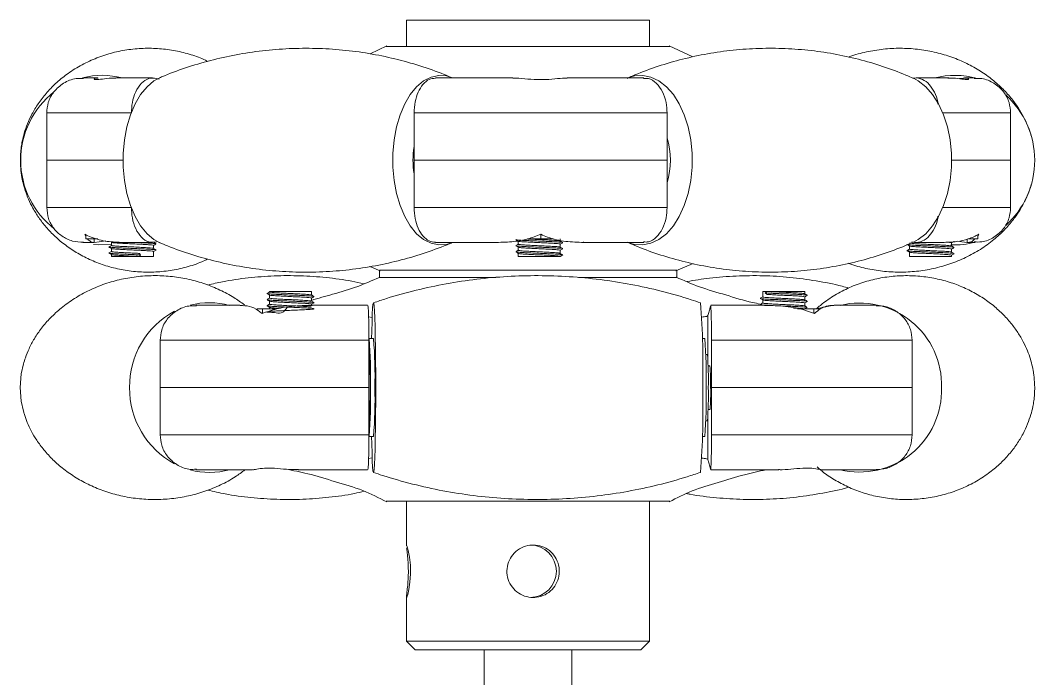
# Model space of a CAD drawing. Header units: millimetres. Extents: x 0 to 1189, y 0 to 841.
# Drawn here: x 484 to 600, y 486.8 to 562.2 of the extents above; entities that cross this region are included whole.
import ezdxf

# ---------------------------------------------------------------- set-up
doc = ezdxf.new("R2010")
doc.units = ezdxf.units.MM

msp = doc.modelspace()

# ---------------------------------------------------------------- linework, layer by layer
at = {"color": 7, "linetype": 'Continuous', "lineweight": 15}
for p, q in [((528.14, 562.23), (528.14, 559.23)), ((555.94, 562.23), (528.14, 562.23)), ((555.94, 559.23), (555.94, 562.23)), ((525.9, 559.31), (523.99, 558.4)), ((542.48, 559.23), (525.82, 559.23)), ((558.26, 559.23), (542.48, 559.23)), ((560.88, 558.04), (558.18, 559.31)), ((492.85, 555.64), (491.13, 555.64)), ((499.1, 555.64), (494.9, 555.64)), ((499.87, 555.5), (499.54, 555.58)), ((540.29, 555.64), (531.45, 555.64)), ((555.28, 555.64), (546.53, 555.64)), ((590.16, 555.64), (586.42, 555.64)), ((593.17, 555.64), (591.94, 555.64)), ((496.68, 551.64), (487, 551.64)), ((487, 551.64), (487, 546.23)), ((557.95, 551.64), (529.01, 551.64)), ((529.01, 551.64), (529.01, 546.23)), ((557.95, 546.23), (557.95, 551.64)), ((597.23, 546.23), (597.23, 551.64)), ((487, 546.23), (487, 540.83)), ((495.72, 546.23), (487, 546.23)), ((529.01, 546.23), (529.01, 540.83)), ((557.95, 546.23), (529.01, 546.23)), ((557.95, 546.23), (557.95, 540.83)), ((597.23, 546.23), (590.48, 546.23)), ((597.23, 546.23), (597.23, 540.83)), ((599.53, 543.3), (599.6, 543.53)), ((496.68, 540.83), (487, 540.83)), ((557.95, 540.83), (529.01, 540.83)), ((491.36, 537.77), (491.47, 537.58)), ((491.47, 537.23), (491.47, 537.68)), ((491.47, 537.23), (492.85, 537.23)), ((492.41, 537.23), (492.41, 536.83)), ((542.21, 537.23), (543.49, 537.23)), ((543.49, 537.23), (543.49, 537.71)), ((543.49, 537.23), (544.72, 537.23)), ((545.73, 536.99), (545.73, 537.23)), ((592.26, 536.83), (592.26, 537.21)), ((592.45, 537.23), (593.5, 537.23)), ((593.5, 537.6), (593.61, 537.77)), ((593.5, 537.23), (593.5, 537.68)), ((491.13, 536.83), (492.39, 536.83)), ((492.41, 536.83), (493, 536.89)), ((493, 536.89), (493.75, 537)), ((494.41, 536.84), (494.41, 536.49)), ((494.41, 536.14), (494.41, 535.79)), ((495.7, 536.83), (499.1, 536.83)), ((499.21, 536.15), (499.21, 536.5)), ((531.45, 536.83), (538.55, 536.83)), ((540.93, 536.98), (540.93, 536.63)), ((540.93, 536.28), (540.93, 535.93)), ((545.73, 536.28), (545.73, 536.64)), ((548.39, 536.89), (548.41, 536.83)), ((548.42, 536.83), (555.28, 536.83)), ((585.67, 536.42), (585.67, 536.07)), ((586.42, 536.83), (589.49, 536.83)), ((590.47, 536.43), (590.47, 536.78)), ((590.47, 535.73), (590.47, 536.08)), ((590.77, 536.95), (590.74, 536.94)), ((591.17, 536.96), (591.66, 536.89)), ((591.66, 536.89), (592.26, 536.83)), ((592.33, 536.83), (593.17, 536.83)), ((494.41, 535.44), (494.41, 535.23)), ((494.41, 535.23), (497.61, 535.23)), ((497.71, 535.41), (497.61, 535.58)), ((497.71, 535.41), (497.61, 535.23)), ((497.61, 535.23), (499.21, 535.23)), ((499.21, 535.23), (499.21, 535.8)), ((540.93, 535.58), (540.93, 535.23)), ((540.93, 535.23), (545.73, 535.23)), ((545.73, 535.58), (545.73, 535.94)), ((546.03, 535.41), (545.73, 535.58)), ((546.03, 535.41), (545.73, 535.23)), ((585.41, 535.91), (585.37, 535.9)), ((585.67, 535.72), (585.67, 535.23)), ((585.67, 535.23), (590.47, 535.23)), ((590.47, 535.23), (590.47, 535.38)), ((523.96, 534.07), (525.12, 533.59)), ((558.95, 533.59), (560.93, 534.42)), ((525.04, 533.65), (525.04, 532.82)), ((559.04, 533.65), (525.04, 533.65)), ((525.04, 532.82), (538.35, 532.82)), ((547.83, 532.82), (559.04, 532.82)), ((559.04, 532.82), (559.04, 533.65)), ((512.48, 531.23), (512.48, 531.17)), ((517.28, 531.23), (512.48, 531.23)), ((512.48, 530.82), (512.48, 530.47)), ((517.28, 530.82), (517.28, 531.23)), ((517.28, 530.12), (517.28, 530.47)), ((517.55, 530.64), (517.58, 530.64)), ((568.89, 531.23), (568.89, 530.61)), ((569.39, 531.23), (568.89, 531.23)), ((568.89, 530.26), (568.89, 529.91)), ((569.15, 531.06), (569.39, 531.23)), ((569.15, 531.06), (569.39, 530.89)), ((573.69, 531.23), (569.39, 531.23)), ((573.69, 530.96), (573.69, 531.23)), ((573.69, 530.26), (573.69, 530.61)), ((509.08, 529.64), (504.05, 529.64)), ((509.48, 529.58), (509.13, 529.63)), ((511.68, 529.23), (511.06, 529.23)), ((511.68, 529.23), (511.68, 528.76)), ((513.13, 529.23), (511.68, 529.23)), ((512.48, 530.12), (512.48, 529.77)), ((512.48, 529.42), (512.48, 529.23)), ((523.69, 529.64), (517.23, 529.64)), ((517.28, 529.64), (517.28, 529.77)), ((569.12, 529.64), (562.95, 529.64)), ((574.74, 529.23), (572.87, 529.23)), ((573.69, 529.56), (573.69, 529.91)), ((574.74, 529.23), (574.74, 528.76)), ((575.29, 529.23), (574.74, 529.23)), ((576.63, 529.58), (574.99, 529.22)), ((577.01, 529.63), (576.63, 529.58)), ((581.85, 529.64), (577.06, 529.64)), ((523.81, 528.33), (524.22, 528.26)), ((499.97, 525.64), (523.84, 525.64)), ((499.97, 520.23), (499.97, 525.64)), ((523.84, 520.23), (523.84, 525.64)), ((524.36, 525.83), (523.87, 525.83)), ((562.25, 525.83), (561.96, 525.83)), ((563.02, 520.23), (563.02, 525.64)), ((563.02, 525.64), (585.98, 525.64)), ((585.98, 520.23), (585.98, 525.64)), ((523.89, 524.03), (523.84, 524.03)), ((562.55, 524.03), (562.36, 524.03)), ((562.85, 522.73), (562.63, 522.73)), ((499.97, 520.23), (523.84, 520.23)), ((499.97, 520.23), (499.97, 514.83)), ((523.84, 514.83), (523.84, 520.23)), ((562.92, 520.23), (563.02, 520.23)), ((563.02, 520.23), (585.98, 520.23)), ((563.02, 520.23), (563.02, 514.83)), ((585.98, 514.83), (585.98, 520.23)), ((562.63, 517.73), (562.85, 517.73)), ((523.84, 516.43), (523.89, 516.43)), ((562.36, 516.43), (562.55, 516.43)), ((499.97, 514.83), (523.84, 514.83)), ((523.87, 514.63), (524.36, 514.63)), ((561.96, 514.63), (562.25, 514.63)), ((563.02, 514.83), (585.98, 514.83)), ((523.81, 512.14), (524.22, 512.2)), ((504.05, 510.83), (510.52, 510.83)), ((515.73, 510.83), (523.69, 510.83)), ((562.95, 510.83), (570.71, 510.83)), ((575.66, 510.83), (581.85, 510.83)), ((525.82, 507.23), (558.26, 507.23)), ((528.14, 507.23), (528.14, 502.14)), ((555.94, 491.23), (555.94, 507.23)), ((528.14, 496.33), (528.14, 491.23)), ((528.15, 496.23), (528.15, 496.33)), ((528.14, 491.23), (529.14, 490.23)), ((542.63, 491.23), (528.14, 491.23)), ((555.94, 491.23), (542.63, 491.23)), ((554.94, 490.23), (555.94, 491.23)), ((529.14, 490.23), (554.94, 490.23)), ((537.04, 490.23), (537.04, 486.23)), ((547.04, 486.23), (547.04, 490.23))]:
    msp.add_line(p, q, dxfattribs=at)
at = {"color": 8, "linetype": 'Continuous', "lineweight": 15}
for p, q in [((597.23, 551.64), (589.48, 551.64)), ((597.23, 540.83), (589.48, 540.83)), ((562.62, 523.16), (562.62, 528.48)), ((562.62, 511.99), (562.62, 517.31))]:
    msp.add_line(p, q, dxfattribs=at)
at = {"color": 7, "linetype": 'Continuous', "lineweight": 15, "flags": 128}
for points in [[(533.41, 536.83), (532.71, 536.6), (531.83, 536.54), (530.95, 536.73), (530.1, 537.16), (529.3, 537.83), (528.58, 538.72), (527.94, 539.8), (527.41, 541.05), (527, 542.43), (526.72, 543.91), (526.58, 545.45), (526.58, 547.01), (526.72, 548.56), (527, 550.04), (527.41, 551.42), (527.94, 552.67), (528.58, 553.75), (529.3, 554.64), (530.1, 555.31), (530.95, 555.74), (531.83, 555.93), (532.71, 555.87), (533.41, 555.64)], [(553.45, 555.64), (554.2, 555.87), (555.16, 555.93), (556.1, 555.74), (557.01, 555.31), (557.87, 554.64), (558.66, 553.75), (559.34, 552.67), (559.91, 551.42), (560.36, 550.04), (560.66, 548.56), (560.81, 547.01), (560.81, 545.45), (560.66, 543.91), (560.36, 542.43), (559.91, 541.05), (559.34, 539.8), (558.66, 538.72), (557.87, 537.83), (557.01, 537.16), (556.1, 536.73), (555.16, 536.54), (554.2, 536.6), (553.45, 536.83)], [(499.93, 555.67), (499.26, 555.31), (498.47, 554.64), (497.74, 553.75), (497.1, 552.67), (496.57, 551.42), (496.16, 550.04), (495.88, 548.56), (495.74, 547.01), (495.74, 545.45), (495.88, 543.91), (496.16, 542.43), (496.57, 541.05), (497.1, 539.8), (497.74, 538.72), (498.47, 537.83), (499.26, 537.16), (499.93, 536.8)], [(586.12, 536.87), (586.67, 537.16), (587.53, 537.83), (588.31, 538.72), (589, 539.8), (589.57, 541.05), (590.01, 542.43), (590.31, 543.91), (590.46, 545.45), (590.46, 547.01), (590.31, 548.56), (590.01, 550.04), (589.57, 551.42), (589, 552.67), (588.31, 553.75), (587.53, 554.64), (586.67, 555.31), (586.12, 555.6)], [(494.41, 536.6), (492.96, 536.54), (492.35, 536.59)], [(524.15, 525.83), (524.17, 526.67), (524.2, 527.75), (524.23, 528.64), (524.27, 529.31), (524.31, 529.74), (524.35, 529.93), (524.4, 529.87), (524.44, 529.55), (524.48, 529), (524.51, 528.22), (524.55, 527.23), (524.57, 526.06), (524.6, 524.74), (524.61, 523.31), (524.62, 521.79), (524.63, 520.23)], [(523.84, 524.03), (523.85, 524.06), (523.87, 524.13), (523.9, 523.94), (523.92, 523.53), (523.94, 522.9), (523.96, 522.11), (523.97, 521.2), (523.97, 520.23)], [(484.34, 522.95), (484.09, 521.79), (483.97, 520.23)], [(483.97, 520.23), (484.09, 518.68), (484.34, 517.53)], [(523.97, 520.23), (523.97, 519.26), (523.96, 518.35), (523.94, 517.56), (523.92, 516.94), (523.9, 516.52), (523.87, 516.34), (523.85, 516.4), (523.84, 516.43)], [(524.63, 520.23), (524.62, 518.68), (524.61, 517.16), (524.6, 515.72), (524.57, 514.4), (524.55, 513.24), (524.51, 512.25), (524.48, 511.47), (524.44, 510.91), (524.4, 510.6), (524.35, 510.54), (524.31, 510.73), (524.27, 511.16), (524.23, 511.83), (524.2, 512.72), (524.17, 513.8), (524.15, 514.63)], [(528.15, 502.14), (528.14, 502.21), (528.15, 502.23), (528.23, 502.07), (528.35, 501.6), (528.49, 500.85), (528.59, 499.92), (528.6, 498.92), (528.54, 497.97), (528.41, 497.16), (528.28, 496.56), (528.17, 496.26), (528.15, 496.23), (528.15, 496.23)]]:
    msp.add_lwpolyline(points, dxfattribs=at)
at = {"color": 7, "linetype": 'Continuous', "lineweight": 15}
for centre, radius, start, end in [((493.33, 547), 8.94, 75.0828, 104.4996), ((590.83, 547.3), 8.64, 72.941, 105.1716), ((493.94, 546.23), 9.92, 128.0294, 232.4655), ((589.93, 546.23), 10.06, 312.1057, 47.8993), ((549.63, 546.23), 8.7, 342.7396, 17.2604), ((538.6, 546.23), 9.72, 170.792, 189.208), ((590.83, 545.18), 8.64, 267.1709, 285.8611), ((505.63, 521.3), 8.64, 74.8234, 104.9377), ((472.85, 522.71), 89.2, 358.4116, 4.6488), ((579.95, 520.51), 9.39, 358.3272, 103.658), ((506.21, 520.38), 9.73, 118.187, 180.8479), ((475.6, 521.73), 48.44, 358.2297, 4.8591), ((476.09, 521.73), 48.45, 358.2298, 4.8589), ((513.98, 521.73), 48.45, 358.2298, 4.8589), ((527.34, 521.18), 35.33, 358.4602, 4.6285), ((541.39, 520.9), 21.53, 358.2155, 4.8732), ((506.28, 520.13), 9.8, 179.3931, 241.5729), ((475.6, 518.74), 48.44, 355.1408, 1.7703), ((476.09, 518.74), 48.45, 355.1411, 1.7702), ((472.84, 517.76), 89.21, 355.3515, 1.5883), ((513.98, 518.74), 48.45, 355.141, 1.7702), ((527.34, 519.28), 35.33, 355.3715, 1.5398), ((537.98, 519.66), 24.95, 355.5825, 1.3288), ((579.95, 519.96), 9.39, 256.3423, 1.6727), ((505.63, 519.17), 8.64, 255.0745, 285.1745), ((542.28, 499.23), 3, 270.3774, 89.6226)]:
    msp.add_arc(centre, radius, start, end, dxfattribs=at)
for points, knots in [([(505.4, 557.54), (505.32, 557.59), (504.71, 557.9), (503.49, 558.32), (501.73, 558.78), (499.9, 559.02), (498.03, 559.06), (496.15, 558.88), (494.3, 558.49), (492.52, 557.88), (490.82, 557.07), (489.31, 556.11), (488.01, 555.04), (486.93, 553.92), (486.03, 552.75), (485.32, 551.58), (484.79, 550.45), (484.43, 549.4), (484.21, 548.51), (484.07, 547.72), (484, 546.99), (483.97, 546.06), (484.01, 545.22), (484.13, 544.36), (484.29, 543.61), (484.55, 542.7), (484.92, 541.73), (485.43, 540.7), (486.1, 539.63), (486.94, 538.54), (487.97, 537.47), (489.18, 536.46), (490.57, 535.55), (492.11, 534.76), (493.77, 534.14), (495.53, 533.69), (497.37, 533.45), (499.24, 533.41), (501.11, 533.58), (502.96, 533.99), (504.4, 534.44), (505.18, 534.83), (505.4, 534.94)], [0, 0, 0, 0, 0.004897, 0.037351, 0.070615, 0.104472, 0.138732, 0.173227, 0.207756, 0.242158, 0.27628, 0.309966, 0.339049, 0.366583, 0.392113, 0.415207, 0.435582, 0.453027, 0.467407, 0.47769, 0.489039, 0.499962, 0.518358, 0.525908, 0.538917, 0.553174, 0.569661, 0.58844, 0.609707, 0.633501, 0.659682, 0.687956, 0.717961, 0.749345, 0.781799, 0.815064, 0.84892, 0.88318, 0.917676, 0.952205, 0.986607, 1, 1, 1, 1]), ([(533.35, 555.65), (533.05, 555.78), (531.85, 556.29), (529.68, 557.05), (526.81, 557.86), (523.85, 558.47), (520.83, 558.87), (517.77, 559.05), (514.71, 559.03), (511.66, 558.78), (508.65, 558.33), (505.71, 557.67), (502.86, 556.82), (500.94, 556.11), (499.98, 555.69), (499.9, 555.66)], [0, 0, 0, 0, 0.029652, 0.115935, 0.203021, 0.290735, 0.378838, 0.467139, 0.555484, 0.64373, 0.731711, 0.81929, 0.906308, 0.992574, 1, 1, 1, 1]), ([(586.13, 555.58), (585.84, 555.72), (584.69, 556.23), (582.6, 556.99), (579.84, 557.81), (576.98, 558.43), (574.05, 558.84), (571.08, 559.05), (568.1, 559.04), (565.13, 558.81), (562.21, 558.37), (559.35, 557.73), (556.59, 556.89), (554.6, 556.15), (553.55, 555.68), (553.36, 555.59)], [0, 0, 0, 0, 0.029432, 0.114268, 0.20002, 0.286528, 0.37352, 0.460779, 0.548127, 0.635404, 0.722416, 0.809007, 0.895, 0.98018, 1, 1, 1, 1]), ([(599.6, 548.94), (599.57, 549.06), (599.45, 549.51), (599.16, 550.27), (598.7, 551.26), (598.07, 552.32), (597.25, 553.43), (596.22, 554.54), (595, 555.6), (593.58, 556.58), (592.01, 557.43), (590.29, 558.12), (588.47, 558.64), (586.57, 558.96), (584.62, 559.07), (582.66, 558.97), (580.73, 558.64), (579.4, 558.31), (578.75, 558.04), (578.69, 558.02)], [0, 0, 0, 0, 0.013201, 0.046762, 0.086405, 0.132895, 0.186348, 0.246127, 0.311094, 0.38006, 0.452042, 0.526294, 0.602244, 0.67943, 0.757461, 0.835989, 0.914641, 0.993045, 1, 1, 1, 1]), ([(491.21, 555.57), (490.92, 555.58), (490.13, 555.62), (488.9, 555.1), (487.79, 554.14), (487.11, 552.91), (487.03, 552.03), (487, 551.64)], [0, 0, 0, 0, 0.136939, 0.374638, 0.604379, 0.818332, 1, 1, 1, 1]), ([(492.87, 555.61), (492.8, 555.62), (492.5, 555.65), (492.45, 555.58), (492.41, 555.53)], [0, 0, 0, 0, 0.231665, 1, 1, 1, 1]), ([(492.44, 555.52), (492.45, 555.49), (492.47, 555.45), (492.78, 555.45), (493.31, 555.49), (494.14, 555.64), (494.76, 555.61), (494.92, 555.61)], [0, 0, 0, 0, 0.2543103, 0.3041984, 0.6001854, 0.8958524, 1, 1, 1, 1]), ([(499.54, 555.58), (499.24, 555.61), (498.65, 555.67), (497.81, 555.11), (497.15, 554.13), (496.75, 552.91), (496.7, 552.03), (496.68, 551.64)], [0, 0, 0, 0, 0.215774, 0.431761, 0.640516, 0.834927, 1, 1, 1, 1]), ([(529.01, 551.64), (529.03, 552.06), (529.08, 552.92), (529.45, 554.06), (530.02, 554.96), (530.71, 555.55), (531.21, 555.59), (531.45, 555.6)], [0, 0, 0, 0, 0.196208, 0.392231, 0.593398, 0.807098, 1, 1, 1, 1]), ([(546.53, 555.61), (546.43, 555.62), (546.07, 555.65), (545.09, 555.51), (544.1, 555.46), (543.05, 555.45), (542, 555.49), (540.89, 555.65), (540.43, 555.61), (540.29, 555.6)], [0, 0, 0, 0, 0.063625, 0.254133, 0.463137, 0.498133, 0.70591, 0.913463, 1, 1, 1, 1]), ([(555.25, 555.57), (555.44, 555.59), (555.95, 555.62), (556.73, 555.1), (557.44, 554.14), (557.87, 552.91), (557.92, 552.03), (557.95, 551.64)], [0, 0, 0, 0, 0.142246, 0.378484, 0.606811, 0.819449, 1, 1, 1, 1]), ([(588.92, 552.65), (588.91, 552.73), (588.87, 553.24), (588.53, 554.06), (587.94, 554.97), (587.15, 555.54), (586.5, 555.68), (586.15, 555.61), (586.09, 555.6)], [0, 0, 0, 0, 0.041132, 0.254638, 0.473746, 0.706504, 0.955034, 1, 1, 1, 1]), ([(592.42, 555.51), (592.42, 555.48), (592.43, 555.45), (592.19, 555.45), (591.71, 555.49), (590.89, 555.65), (590.24, 555.61), (590.05, 555.6)], [0, 0, 0, 0, 0.210717, 0.261504, 0.563849, 0.865867, 1, 1, 1, 1]), ([(591.4, 555.58), (591.67, 555.6), (592.21, 555.66), (592.37, 555.58), (592.45, 555.53)], [0, 0, 0, 0, 0.501177, 1, 1, 1, 1]), ([(593.05, 555.57), (593.35, 555.59), (594.14, 555.62), (595.35, 555.1), (596.45, 554.14), (597.11, 552.91), (597.19, 552.03), (597.23, 551.64)], [0, 0, 0, 0, 0.141805, 0.378164, 0.606609, 0.819357, 1, 1, 1, 1]), ([(578.69, 534.45), (578.74, 534.42), (579.38, 534.16), (580.68, 533.84), (582.57, 533.51), (584.52, 533.4), (586.48, 533.5), (588.41, 533.82), (590.3, 534.34), (592.09, 535.08), (593.78, 536), (595.26, 537.07), (596.51, 538.22), (597.53, 539.39), (598.35, 540.57), (598.95, 541.71), (599.32, 542.57), (599.46, 543.06), (599.5, 543.18)], [0, 0, 0, 0, 0.006959, 0.083876, 0.162045, 0.241071, 0.320599, 0.400253, 0.479656, 0.558494, 0.63644, 0.713145, 0.779396, 0.84155, 0.897922, 0.94681, 0.987455, 1, 1, 1, 1]), ([(487, 540.83), (487.04, 540.4), (487.12, 539.55), (487.76, 538.4), (488.71, 537.5), (489.91, 536.91), (490.78, 536.87), (491.21, 536.86)], [0, 0, 0, 0, 0.193864, 0.387545, 0.586308, 0.797454, 1, 1, 1, 1]), ([(499.54, 536.89), (499.24, 536.86), (498.65, 536.79), (497.81, 537.36), (497.15, 538.33), (496.75, 539.56), (496.7, 540.43), (496.68, 540.83)], [0, 0, 0, 0, 0.215774, 0.431761, 0.640517, 0.834929, 1, 1, 1, 1]), ([(529.01, 540.83), (529.03, 540.4), (529.08, 539.55), (529.45, 538.4), (530.02, 537.51), (530.71, 536.92), (531.21, 536.88), (531.45, 536.86)], [0, 0, 0, 0, 0.196057, 0.39193, 0.592943, 0.806477, 1, 1, 1, 1]), ([(555.25, 536.9), (555.44, 536.88), (555.95, 536.84), (556.73, 537.36), (557.44, 538.33), (557.87, 539.56), (557.92, 540.43), (557.95, 540.83)], [0, 0, 0, 0, 0.142125, 0.378396, 0.606756, 0.819426, 1, 1, 1, 1]), ([(593.06, 536.9), (593.35, 536.88), (594.14, 536.84), (595.35, 537.36), (596.45, 538.33), (597.11, 539.56), (597.19, 540.43), (597.23, 540.83)], [0, 0, 0, 0, 0.1415316, 0.377966, 0.6064841, 0.8193011, 1, 1, 1, 1]), ([(588.92, 539.82), (588.91, 539.74), (588.87, 539.23), (588.53, 538.41), (587.94, 537.5), (587.15, 536.92), (586.45, 536.79), (586.05, 536.87), (585.95, 536.89)], [0, 0, 0, 0, 0.039592, 0.24488, 0.455553, 0.679351, 0.918314, 1, 1, 1, 1]), ([(495.76, 536.83), (495.14, 536.85), (493.9, 536.89), (492.42, 537.25), (491.6, 537.65), (491.36, 537.77)], [0, 0, 0, 0, 0.4126562, 0.8333954, 1, 1, 1, 1]), ([(491.67, 537.23), (491.78, 537.12), (492.02, 536.86), (492.27, 536.84), (492.41, 536.83)], [0, 0, 0, 0, 0.439446, 1, 1, 1, 1]), ([(543.49, 537.77), (543, 537.57), (542, 537.18), (540.29, 536.88), (539.09, 536.85), (538.41, 536.83)], [0, 0, 0, 0, 0.301128, 0.609431, 1, 1, 1, 1]), ([(540.64, 537.15), (540.69, 537.12), (540.79, 537.06), (540.89, 537.01), (540.94, 536.98)], [0, 0, 0, 0, 0.500064, 1, 1, 1, 1]), ([(540.67, 537.15), (540.67, 537.15), (540.66, 537.13), (540.96, 537.1), (541.52, 537.06), (542.32, 537.03), (543.22, 536.99), (544.14, 536.95), (544.97, 536.91), (545.6, 536.88), (545.97, 536.84), (545.98, 536.82), (545.99, 536.82)], [0, 0, 0, 0, 0.03591, 0.148269, 0.260523, 0.372719, 0.48491, 0.597148, 0.709485, 0.821962, 0.934403, 1, 1, 1, 1]), ([(541.96, 537.23), (542.01, 537.22), (542.26, 537.21), (542.87, 537.18), (543.68, 537.14), (544.47, 537.1), (545.12, 537.07), (545.57, 537.03), (545.72, 537), (545.73, 536.99), (545.73, 536.99)], [0, 0, 0, 0, 0.040956, 0.200497, 0.360037, 0.519576, 0.679116, 0.838657, 0.998198, 1, 1, 1, 1]), ([(548.41, 536.83), (547.72, 536.85), (546.33, 536.89), (544.67, 537.25), (543.75, 537.65), (543.49, 537.77)], [0, 0, 0, 0, 0.412602, 0.833283, 1, 1, 1, 1]), ([(593.61, 537.77), (593.21, 537.57), (592.39, 537.18), (590.97, 536.88), (589.98, 536.85), (589.43, 536.83)], [0, 0, 0, 0, 0.301027, 0.609229, 1, 1, 1, 1]), ([(592.26, 536.83), (592.45, 536.84), (592.75, 536.84), (593.04, 537.13), (593.15, 537.23)], [0, 0, 0, 0, 0.629873, 1, 1, 1, 1]), ([(494.41, 536.5), (494.36, 536.47), (494.26, 536.41), (494.16, 536.36), (494.11, 536.33)], [0, 0, 0, 0, 0.483439, 1, 1, 1, 1]), ([(494.15, 536.33), (494.13, 536.32), (494.07, 536.31), (494.29, 536.27), (494.78, 536.24), (495.51, 536.2), (496.39, 536.16), (497.31, 536.12), (498.18, 536.09), (498.9, 536.05), (499.36, 536.01), (499.55, 535.98), (499.48, 535.97), (499.46, 535.96)], [0, 0, 0, 0, 0.042423, 0.144987, 0.247425, 0.349778, 0.45209, 0.554409, 0.656784, 0.75926, 0.861852, 0.964359, 1, 1, 1, 1]), ([(494.11, 536.31), (494.16, 536.28), (494.26, 536.22), (494.37, 536.17), (494.42, 536.14)], [0, 0, 0, 0, 0.5000724, 1, 1, 1, 1]), ([(494.44, 536.49), (494.43, 536.49), (494.4, 536.47), (494.62, 536.44), (495.09, 536.4), (495.77, 536.37), (496.56, 536.33), (497.2, 536.3), (497.79, 536.27), (498.34, 536.24), (498.87, 536.2), (499.16, 536.17), (499.17, 536.16), (499.17, 536.15)], [0, 0, 0, 0, 0.039407, 0.149361, 0.259314, 0.369267, 0.47922, 0.589173, 0.622523, 0.732475, 0.842426, 0.95238, 1, 1, 1, 1]), ([(494.43, 536.14), (494.42, 536.14), (494.41, 536.12), (494.63, 536.1), (495.09, 536.06), (495.77, 536.02), (496.56, 535.98), (497.2, 535.95), (497.79, 535.93), (498.34, 535.9), (498.88, 535.86), (499.18, 535.83), (499.18, 535.8), (499.17, 535.8)], [0, 0, 0, 0, 0.011247, 0.121786, 0.232325, 0.342865, 0.453404, 0.563943, 0.597464, 0.708004, 0.818544, 0.929083, 1, 1, 1, 1]), ([(494.43, 536.84), (494.45, 536.83), (494.51, 536.81), (494.9, 536.77), (495.51, 536.73), (496.27, 536.7), (497.09, 536.66), (497.88, 536.62), (498.55, 536.58), (499, 536.55), (499.22, 536.52), (499.18, 536.5), (499.18, 536.5)], [0, 0, 0, 0, 0.088194, 0.197992, 0.307789, 0.417585, 0.527383, 0.637181, 0.746979, 0.856777, 0.966575, 1, 1, 1, 1]), ([(497.1, 536.83), (497.35, 536.82), (497.9, 536.8), (498.64, 536.76), (499.21, 536.73), (499.51, 536.69), (499.48, 536.67), (499.47, 536.66)], [0, 0, 0, 0, 0.182723, 0.403836, 0.624876, 0.84595, 1, 1, 1, 1]), ([(499.5, 536.68), (499.45, 536.71), (499.35, 536.77), (499.24, 536.82), (499.19, 536.85)], [0, 0, 0, 0, 0.5000537, 1, 1, 1, 1]), ([(499.5, 535.98), (499.45, 536.01), (499.35, 536.06), (499.25, 536.12), (499.2, 536.15)], [0, 0, 0, 0, 0.500068, 1, 1, 1, 1]), ([(499.21, 536.49), (499.25, 536.52), (499.35, 536.58), (499.45, 536.63), (499.5, 536.66)], [0, 0, 0, 0, 0.484704, 1, 1, 1, 1]), ([(499.91, 536.82), (500.21, 536.69), (501.41, 536.18), (503.58, 535.41), (506.45, 534.61), (509.41, 534), (512.43, 533.6), (515.49, 533.41), (518.56, 533.44), (521.6, 533.68), (524.61, 534.14), (527.55, 534.79), (530.4, 535.65), (532.32, 536.36), (533.28, 536.78), (533.36, 536.81)], [0, 0, 0, 0, 0.029649, 0.115933, 0.203019, 0.290733, 0.378836, 0.467138, 0.555483, 0.643729, 0.731711, 0.81929, 0.906309, 0.992575, 1, 1, 1, 1]), ([(540.93, 536.64), (540.89, 536.61), (540.79, 536.55), (540.69, 536.5), (540.64, 536.47)], [0, 0, 0, 0, 0.486788, 1, 1, 1, 1]), ([(540.64, 536.45), (540.69, 536.42), (540.79, 536.36), (540.89, 536.31), (540.94, 536.28)], [0, 0, 0, 0, 0.500068, 1, 1, 1, 1]), ([(540.67, 536.45), (540.69, 536.44), (540.73, 536.42), (541.15, 536.39), (541.81, 536.35), (542.66, 536.31), (543.59, 536.27), (544.48, 536.24), (545.25, 536.2), (545.77, 536.16), (546.03, 536.13), (546.01, 536.12), (546.01, 536.12)], [0, 0, 0, 0, 0.079827, 0.192471, 0.305206, 0.418078, 0.530962, 0.643708, 0.75636, 0.868967, 0.981582, 1, 1, 1, 1]), ([(540.94, 536.63), (540.94, 536.63), (540.93, 536.62), (541.05, 536.59), (541.47, 536.55), (542.1, 536.52), (542.86, 536.48), (543.69, 536.44), (544.47, 536.4), (545.12, 536.37), (545.57, 536.33), (545.73, 536.3), (545.73, 536.29), (545.73, 536.28)], [0, 0, 0, 0, 0.008615, 0.116102, 0.223589, 0.331079, 0.438568, 0.546058, 0.653547, 0.761035, 0.868524, 0.976013, 1, 1, 1, 1]), ([(540.96, 536.28), (540.99, 536.27), (541.05, 536.24), (541.47, 536.21), (542.09, 536.17), (542.86, 536.13), (543.69, 536.1), (544.47, 536.06), (545.12, 536.02), (545.57, 535.98), (545.73, 535.95), (545.73, 535.94), (545.73, 535.94)], [0, 0, 0, 0, 0.094236, 0.204386, 0.314534, 0.424682, 0.534831, 0.644979, 0.755129, 0.865278, 0.975427, 1, 1, 1, 1]), ([(540.97, 536.98), (540.98, 536.97), (540.99, 536.95), (541.3, 536.92), (541.84, 536.88), (542.58, 536.85), (543.39, 536.81), (544.2, 536.77), (544.91, 536.73), (545.43, 536.7), (545.71, 536.66), (545.7, 536.64), (545.7, 536.64)], [0, 0, 0, 0, 0.053417, 0.163679, 0.273942, 0.384205, 0.494467, 0.60473, 0.714991, 0.825253, 0.935515, 1, 1, 1, 1]), ([(546.03, 536.12), (545.98, 536.15), (545.88, 536.21), (545.77, 536.26), (545.72, 536.29)], [0, 0, 0, 0, 0.500058, 1, 1, 1, 1]), ([(546.03, 536.82), (545.98, 536.85), (545.88, 536.9), (545.78, 536.96), (545.73, 536.99)], [0, 0, 0, 0, 0.5000575, 1, 1, 1, 1]), ([(545.73, 536.63), (545.78, 536.66), (545.88, 536.72), (545.98, 536.77), (546.03, 536.8)], [0, 0, 0, 0, 0.483417, 1, 1, 1, 1]), ([(545.73, 535.93), (545.78, 535.96), (545.88, 536.02), (545.98, 536.07), (546.03, 536.1)], [0, 0, 0, 0, 0.48316, 1, 1, 1, 1]), ([(553.36, 536.88), (553.65, 536.75), (554.8, 536.24), (556.88, 535.47), (559.65, 534.66), (562.51, 534.04), (565.44, 533.62), (568.41, 533.42), (571.39, 533.43), (574.35, 533.66), (577.28, 534.09), (580.14, 534.73), (582.9, 535.57), (584.89, 536.32), (585.93, 536.79), (586.13, 536.88)], [0, 0, 0, 0, 0.029436, 0.114271, 0.200023, 0.286531, 0.373522, 0.460781, 0.548128, 0.635405, 0.722416, 0.809007, 0.894999, 0.980178, 1, 1, 1, 1]), ([(585.38, 536.59), (585.43, 536.56), (585.53, 536.51), (585.63, 536.45), (585.68, 536.42)], [0, 0, 0, 0, 0.500056, 1, 1, 1, 1]), ([(585.67, 536.08), (585.63, 536.05), (585.53, 535.99), (585.43, 535.94), (585.38, 535.91)], [0, 0, 0, 0, 0.4836189, 1, 1, 1, 1]), ([(585.42, 536.59), (585.42, 536.59), (585.42, 536.57), (585.75, 536.54), (586.35, 536.5), (587.16, 536.46), (588.07, 536.43), (588.98, 536.39), (589.79, 536.35), (590.39, 536.31), (590.72, 536.28), (590.73, 536.26), (590.73, 536.26)], [0, 0, 0, 0, 0.052173, 0.164829, 0.277373, 0.38985, 0.502313, 0.614815, 0.727408, 0.840138, 0.95288, 1, 1, 1, 1]), ([(585.71, 536.77), (585.7, 536.77), (585.68, 536.75), (585.94, 536.72), (586.44, 536.68), (586.98, 536.65), (587.57, 536.62), (588.2, 536.59), (589, 536.55), (589.7, 536.52), (590.2, 536.48), (590.45, 536.45), (590.44, 536.44), (590.44, 536.43)], [0, 0, 0, 0, 0.0551612, 0.1657895, 0.2764181, 0.3870471, 0.4206023, 0.531229, 0.6418556, 0.7524849, 0.8631144, 0.9737436, 1, 1, 1, 1]), ([(585.71, 536.07), (585.7, 536.07), (585.68, 536.05), (585.94, 536.02), (586.44, 535.98), (586.98, 535.95), (587.57, 535.92), (588.2, 535.89), (589, 535.85), (589.7, 535.82), (590.2, 535.78), (590.45, 535.75), (590.44, 535.73), (590.44, 535.73)], [0, 0, 0, 0, 0.054816, 0.164749, 0.274683, 0.384616, 0.41796, 0.527893, 0.637825, 0.747759, 0.857693, 0.967628, 1, 1, 1, 1]), ([(585.71, 536.42), (585.72, 536.41), (585.75, 536.39), (586.09, 536.36), (586.66, 536.32), (587.39, 536.28), (588.2, 536.25), (589, 536.21), (589.7, 536.17), (590.2, 536.13), (590.47, 536.1), (590.45, 536.08), (590.44, 536.08)], [0, 0, 0, 0, 0.069823, 0.179671, 0.289519, 0.395691, 0.50554, 0.615388, 0.725235, 0.835082, 0.944929, 1, 1, 1, 1]), ([(589.83, 536.86), (589.89, 536.86), (590.16, 536.84), (590.41, 536.81), (590.44, 536.79), (590.46, 536.78)], [0, 0, 0, 0, 0.146162, 0.604118, 1, 1, 1, 1]), ([(590.77, 536.26), (590.72, 536.29), (590.61, 536.35), (590.51, 536.4), (590.46, 536.43)], [0, 0, 0, 0, 0.500079, 1, 1, 1, 1]), ([(590.47, 536.77), (590.52, 536.8), (590.62, 536.86), (590.72, 536.91), (590.77, 536.94)], [0, 0, 0, 0, 0.4863703, 1, 1, 1, 1]), ([(590.47, 536.07), (590.52, 536.1), (590.62, 536.16), (590.72, 536.21), (590.77, 536.24)], [0, 0, 0, 0, 0.484831, 1, 1, 1, 1]), ([(494.41, 535.8), (494.36, 535.77), (494.26, 535.71), (494.16, 535.66), (494.11, 535.63)], [0, 0, 0, 0, 0.486598, 1, 1, 1, 1]), ([(494.11, 535.61), (494.16, 535.58), (494.26, 535.52), (494.37, 535.47), (494.42, 535.44)], [0, 0, 0, 0, 0.500063, 1, 1, 1, 1]), ([(494.15, 535.61), (494.15, 535.61), (494.15, 535.59), (494.45, 535.56), (495.04, 535.52), (495.84, 535.48), (496.78, 535.45), (497.39, 535.42), (497.71, 535.41)], [0, 0, 0, 0, 0.065462, 0.249677, 0.433979, 0.618449, 0.803148, 1, 1, 1, 1]), ([(494.44, 535.79), (494.43, 535.79), (494.4, 535.77), (494.62, 535.74), (495.09, 535.7), (495.77, 535.67), (496.56, 535.63), (497.2, 535.6), (497.53, 535.58), (497.61, 535.58)], [0, 0, 0, 0, 0.0633033, 0.2399295, 0.416556, 0.5931813, 0.7698063, 0.9464297, 1, 1, 1, 1]), ([(494.43, 535.44), (494.42, 535.44), (494.41, 535.42), (494.63, 535.4), (495.09, 535.36), (495.77, 535.32), (496.56, 535.28), (497.2, 535.25), (497.53, 535.24), (497.61, 535.23)], [0, 0, 0, 0, 0.017573, 0.202821, 0.38807, 0.573319, 0.758568, 0.943818, 1, 1, 1, 1]), ([(499.21, 535.79), (499.25, 535.82), (499.35, 535.88), (499.45, 535.93), (499.5, 535.96)], [0, 0, 0, 0, 0.4796386, 1, 1, 1, 1]), ([(540.93, 535.94), (540.89, 535.91), (540.79, 535.85), (540.69, 535.8), (540.64, 535.77)], [0, 0, 0, 0, 0.479425, 1, 1, 1, 1]), ([(540.64, 535.75), (540.69, 535.72), (540.79, 535.66), (540.89, 535.61), (540.94, 535.58)], [0, 0, 0, 0, 0.500072, 1, 1, 1, 1]), ([(540.65, 535.75), (540.65, 535.75), (540.63, 535.74), (540.87, 535.71), (541.38, 535.67), (542.14, 535.64), (543.02, 535.6), (543.94, 535.56), (544.8, 535.52), (545.48, 535.48), (545.96, 535.45), (546.01, 535.42), (546.03, 535.41)], [0, 0, 0, 0, 0.011001, 0.120235, 0.229335, 0.338338, 0.447289, 0.556239, 0.66524, 0.77434, 0.883577, 1, 1, 1, 1]), ([(540.94, 535.93), (540.94, 535.93), (540.93, 535.92), (541.05, 535.89), (541.47, 535.85), (542.1, 535.82), (542.86, 535.78), (543.69, 535.74), (544.47, 535.7), (545.12, 535.67), (545.57, 535.63), (545.73, 535.6), (545.73, 535.58), (545.73, 535.58)], [0, 0, 0, 0, 0.008542, 0.115111, 0.221681, 0.328251, 0.434823, 0.541394, 0.647965, 0.754536, 0.861107, 0.967677, 1, 1, 1, 1]), ([(540.96, 535.58), (540.99, 535.57), (541.05, 535.54), (541.47, 535.51), (542.09, 535.47), (542.86, 535.43), (543.69, 535.4), (544.47, 535.36), (545.12, 535.32), (545.57, 535.28), (545.73, 535.25), (545.73, 535.24), (545.73, 535.23)], [0, 0, 0, 0, 0.093129, 0.202347, 0.311565, 0.420784, 0.530002, 0.63922, 0.748438, 0.857657, 0.966877, 1, 1, 1, 1]), ([(545.83, 535.45), (545.79, 535.48), (545.69, 535.54), (545.6, 535.6), (545.55, 535.63)], [0, 0, 0, 0, 0.50004, 1, 1, 1, 1]), ([(585.38, 535.89), (585.43, 535.86), (585.53, 535.8), (585.63, 535.75), (585.68, 535.72)], [0, 0, 0, 0, 0.5000844, 1, 1, 1, 1]), ([(585.4, 535.89), (585.43, 535.88), (585.5, 535.86), (585.95, 535.82), (586.64, 535.79), (587.51, 535.75), (588.43, 535.71), (589.31, 535.67), (590.06, 535.64), (590.56, 535.6), (590.79, 535.57), (590.76, 535.56), (590.76, 535.56)], [0, 0, 0, 0, 0.091193, 0.203483, 0.315855, 0.428357, 0.540915, 0.653336, 0.765656, 0.877922, 0.990188, 1, 1, 1, 1]), ([(585.71, 535.72), (585.71, 535.71), (585.7, 535.7), (585.95, 535.67), (586.44, 535.63), (586.98, 535.6), (587.57, 535.58), (588.2, 535.55), (589, 535.51), (589.7, 535.47), (590.2, 535.43), (590.47, 535.4), (590.45, 535.38), (590.44, 535.38)], [0, 0, 0, 0, 0.027496, 0.13795, 0.248404, 0.358858, 0.392355, 0.502808, 0.613262, 0.723716, 0.83417, 0.944623, 1, 1, 1, 1]), ([(590.77, 535.56), (590.72, 535.59), (590.62, 535.64), (590.52, 535.7), (590.47, 535.73)], [0, 0, 0, 0, 0.500078, 1, 1, 1, 1]), ([(590.47, 535.37), (590.52, 535.4), (590.62, 535.46), (590.72, 535.51), (590.77, 535.54)], [0, 0, 0, 0, 0.479773, 1, 1, 1, 1]), ([(509.62, 529.69), (509.21, 529.98), (508.32, 530.62), (506.81, 531.43), (505.09, 532.12), (503.27, 532.64), (501.37, 532.96), (499.43, 533.07), (497.47, 532.97), (495.53, 532.65), (493.65, 532.12), (491.85, 531.39), (490.17, 530.46), (488.69, 529.4), (487.43, 528.25), (486.41, 527.08), (485.6, 525.9), (484.99, 524.76), (484.59, 523.79), (484.41, 523.18), (484.35, 522.94)], [0, 0, 0, 0, 0.049767, 0.109806, 0.171739, 0.235088, 0.299467, 0.364552, 0.430052, 0.495653, 0.56105, 0.62598, 0.690176, 0.753349, 0.807914, 0.859103, 0.905531, 0.945795, 0.97927, 1, 1, 1, 1]), ([(523.26, 532.1), (522.8, 532.2), (521.39, 532.52), (518.96, 532.84), (515.99, 533.05), (513.01, 533.04), (510.04, 532.81), (507.5, 532.45), (505.98, 532.09), (505.42, 531.96)], [0, 0, 0, 0, 0.078494, 0.242923, 0.407857, 0.572958, 0.737926, 0.902393, 1, 1, 1, 1]), ([(525.04, 532.84), (524.22, 532.48), (522.49, 531.7), (519.84, 530.95), (518.07, 530.44), (517.26, 530.2)], [0, 0, 0, 0, 0.326242, 0.691947, 1, 1, 1, 1]), ([(561.76, 529.93), (561.41, 530.05), (559.93, 530.55), (557.29, 531.29), (553.81, 532.07), (550.3, 532.62), (546.76, 532.95), (543.22, 533.07), (539.68, 532.97), (536.17, 532.66), (532.68, 532.13), (529.24, 531.4), (526.47, 530.64), (524.86, 530.09), (524.36, 529.92)], [0, 0, 0, 0, 0.029096, 0.122593, 0.216158, 0.309547, 0.402758, 0.495795, 0.588659, 0.68135, 0.773869, 0.866217, 0.958393, 1, 1, 1, 1]), ([(568.6, 529.78), (568.3, 529.84), (566.97, 530.09), (564.67, 530.85), (561.7, 531.66), (559.86, 532.48), (558.97, 532.87)], [0, 0, 0, 0, 0.089451, 0.402316, 0.7137, 1, 1, 1, 1]), ([(578.73, 531.61), (578.47, 531.68), (577.25, 532.03), (574.99, 532.46), (571.98, 532.87), (568.92, 533.06), (565.85, 533.02), (562.94, 532.81), (561.07, 532.5), (560.21, 532.36)], [0, 0, 0, 0, 0.043651, 0.205994, 0.369057, 0.532487, 0.695997, 0.859325, 1, 1, 1, 1]), ([(599.99, 520.23), (599.97, 520.65), (599.95, 521.24), (599.83, 522.11), (599.68, 522.86), (599.42, 523.77), (599.04, 524.74), (598.53, 525.77), (597.87, 526.84), (597.02, 527.93), (595.99, 529), (594.78, 530.01), (593.4, 530.92), (591.86, 531.71), (590.2, 532.33), (588.43, 532.77), (586.6, 533.02), (584.73, 533.06), (582.85, 532.88), (581.01, 532.49), (579.22, 531.89), (577.53, 531.07), (576.11, 530.19), (575.31, 529.5), (574.99, 529.22)], [0, 0, 0, 0, 0.031875, 0.044957, 0.067496, 0.092199, 0.120767, 0.153304, 0.190153, 0.231381, 0.276744, 0.325734, 0.377724, 0.432103, 0.488335, 0.545972, 0.604635, 0.663997, 0.723767, 0.783595, 0.843203, 0.902326, 0.960693, 1, 1, 1, 1]), ([(517.55, 530.65), (517.53, 530.66), (517.47, 530.68), (517.02, 530.72), (516.33, 530.76), (515.47, 530.79), (514.54, 530.83), (513.66, 530.87), (512.91, 530.91), (512.41, 530.95), (512.17, 530.97), (512.2, 530.98), (512.2, 530.98)], [0, 0, 0, 0, 0.091746, 0.205331, 0.318973, 0.432476, 0.545877, 0.659224, 0.772571, 0.885971, 0.999474, 1, 1, 1, 1]), ([(512.48, 531.17), (512.43, 531.14), (512.33, 531.08), (512.23, 531.03), (512.18, 531)], [0, 0, 0, 0, 0.491497, 1, 1, 1, 1]), ([(512.19, 530.98), (512.24, 530.95), (512.35, 530.9), (512.45, 530.84), (512.5, 530.81)], [0, 0, 0, 0, 0.50004, 1, 1, 1, 1]), ([(512.48, 530.47), (512.43, 530.44), (512.34, 530.39), (512.24, 530.33), (512.19, 530.3)], [0, 0, 0, 0, 0.48639, 1, 1, 1, 1]), ([(512.19, 530.29), (512.24, 530.26), (512.34, 530.2), (512.44, 530.14), (512.49, 530.11)], [0, 0, 0, 0, 0.500043, 1, 1, 1, 1]), ([(517.54, 529.95), (517.54, 529.96), (517.54, 529.97), (517.22, 530), (516.63, 530.04), (515.82, 530.08), (514.91, 530.12), (514, 530.16), (513.18, 530.19), (512.57, 530.23), (512.24, 530.26), (512.23, 530.28), (512.23, 530.28)], [0, 0, 0, 0, 0.0497439, 0.1623481, 0.2749374, 0.3875663, 0.5002859, 0.613142, 0.7260113, 0.8387416, 0.9513783, 1, 1, 1, 1]), ([(517.25, 530.83), (517.25, 530.83), (517.27, 530.84), (517.09, 530.86), (516.77, 530.89), (516.33, 530.92), (515.59, 530.96), (514.78, 531), (513.97, 531.03), (513.27, 531.07), (512.76, 531.11), (512.49, 531.14), (512.51, 531.16), (512.52, 531.17)], [0, 0, 0, 0, 0.027263, 0.137491, 0.170919, 0.281147, 0.391375, 0.501603, 0.61183, 0.722058, 0.832285, 0.942513, 1, 1, 1, 1]), ([(517.25, 530.47), (517.26, 530.48), (517.28, 530.5), (517.09, 530.52), (516.77, 530.55), (516.33, 530.58), (515.59, 530.61), (514.78, 530.65), (513.97, 530.69), (513.27, 530.73), (512.76, 530.76), (512.49, 530.79), (512.51, 530.81), (512.52, 530.82)], [0, 0, 0, 0, 0.0514276, 0.1589165, 0.1915192, 0.2990066, 0.4064943, 0.5139832, 0.6214727, 0.7289621, 0.836452, 0.9439406, 1, 1, 1, 1]), ([(517.25, 530.12), (517.24, 530.13), (517.21, 530.15), (516.89, 530.18), (516.33, 530.22), (515.59, 530.26), (514.78, 530.3), (513.97, 530.33), (513.27, 530.37), (512.76, 530.41), (512.49, 530.44), (512.51, 530.46), (512.52, 530.47)], [0, 0, 0, 0, 0.067475, 0.173663, 0.283527, 0.393392, 0.503255, 0.613117, 0.722979, 0.832843, 0.942707, 1, 1, 1, 1]), ([(517.58, 530.65), (517.53, 530.68), (517.43, 530.74), (517.32, 530.8), (517.27, 530.83)], [0, 0, 0, 0, 0.5000788, 1, 1, 1, 1]), ([(517.28, 530.47), (517.33, 530.49), (517.43, 530.55), (517.53, 530.61), (517.58, 530.64)], [0, 0, 0, 0, 0.481773, 1, 1, 1, 1]), ([(568.59, 530.43), (568.64, 530.4), (568.75, 530.34), (568.85, 530.28), (568.9, 530.25)], [0, 0, 0, 0, 0.500052, 1, 1, 1, 1]), ([(568.89, 530.61), (568.84, 530.58), (568.74, 530.53), (568.65, 530.47), (568.6, 530.44)], [0, 0, 0, 0, 0.482707, 1, 1, 1, 1]), ([(573.95, 530.09), (573.93, 530.1), (573.89, 530.12), (573.49, 530.16), (572.82, 530.19), (571.98, 530.23), (571.06, 530.27), (570.16, 530.31), (569.39, 530.34), (568.86, 530.38), (568.6, 530.41), (568.62, 530.42), (568.62, 530.43)], [0, 0, 0, 0, 0.073693, 0.186699, 0.299718, 0.412599, 0.525385, 0.638127, 0.750877, 0.863687, 0.976609, 1, 1, 1, 1]), ([(573.66, 530.27), (573.63, 530.28), (573.57, 530.3), (573.16, 530.33), (572.54, 530.37), (571.77, 530.41), (570.95, 530.45), (570.17, 530.48), (569.66, 530.51), (569.26, 530.54), (568.96, 530.57), (568.92, 530.59), (568.9, 530.61)], [0, 0, 0, 0, 0.088527, 0.199089, 0.309651, 0.420214, 0.530777, 0.64134, 0.751903, 0.785431, 0.895994, 1, 1, 1, 1]), ([(573.68, 529.91), (573.68, 529.91), (573.73, 529.92), (573.56, 529.95), (573.17, 529.99), (572.54, 530.03), (571.78, 530.06), (570.95, 530.1), (570.17, 530.14), (569.66, 530.17), (569.26, 530.2), (568.98, 530.22), (568.94, 530.24), (568.92, 530.25)], [0, 0, 0, 0, 0.0065157, 0.1164775, 0.2264397, 0.3364018, 0.4463635, 0.5563243, 0.6662855, 0.776247, 0.8095999, 0.9195595, 1, 1, 1, 1]), ([(573.97, 530.79), (573.97, 530.79), (574, 530.81), (573.76, 530.83), (573.26, 530.87), (572.51, 530.91), (571.62, 530.95), (570.7, 530.98), (569.81, 531.02), (569.37, 531.05), (569.15, 531.06)], [0, 0, 0, 0, 0.015648, 0.1548745, 0.2940351, 0.4331944, 0.5724188, 0.7117701, 0.8512954, 1, 1, 1, 1]), ([(573.67, 530.96), (573.64, 530.97), (573.58, 531), (573.16, 531.03), (572.54, 531.07), (571.77, 531.11), (570.95, 531.15), (570.17, 531.18), (569.66, 531.21), (569.44, 531.23), (569.39, 531.23)], [0, 0, 0, 0, 0.120569, 0.260088, 0.399607, 0.539126, 0.678646, 0.818166, 0.957687, 1, 1, 1, 1]), ([(573.68, 530.61), (573.68, 530.61), (573.73, 530.62), (573.56, 530.65), (573.17, 530.69), (572.54, 530.73), (571.78, 530.76), (570.95, 530.8), (570.17, 530.84), (569.66, 530.87), (569.44, 530.88), (569.39, 530.89)], [0, 0, 0, 0, 0.008049, 0.143872, 0.279694, 0.415517, 0.55134, 0.687162, 0.822984, 0.958805, 1, 1, 1, 1]), ([(573.99, 530.79), (573.94, 530.82), (573.83, 530.88), (573.73, 530.94), (573.68, 530.97)], [0, 0, 0, 0, 0.500079, 1, 1, 1, 1]), ([(573.98, 530.09), (573.93, 530.12), (573.83, 530.18), (573.73, 530.24), (573.68, 530.27)], [0, 0, 0, 0, 0.500062, 1, 1, 1, 1]), ([(573.69, 530.61), (573.74, 530.63), (573.83, 530.69), (573.93, 530.75), (573.98, 530.78)], [0, 0, 0, 0, 0.481029, 1, 1, 1, 1]), ([(504.14, 529.57), (503.84, 529.59), (503.05, 529.62), (501.84, 529.1), (500.75, 528.14), (500.08, 526.91), (500, 526.03), (499.97, 525.64)], [0, 0, 0, 0, 0.141852, 0.378198, 0.606631, 0.819368, 1, 1, 1, 1]), ([(509.13, 529.63), (509.48, 529.62), (510.18, 529.58), (511.02, 529.22), (511.48, 528.81), (511.62, 528.7)], [0, 0, 0, 0, 0.412646, 0.833374, 1, 1, 1, 1]), ([(511.62, 528.7), (512.17, 528.89), (513.3, 529.29), (515.24, 529.59), (516.61, 529.62), (517.37, 529.63)], [0, 0, 0, 0, 0.301026, 0.609229, 1, 1, 1, 1]), ([(514.52, 529.43), (514.3, 529.14), (513.89, 528.59), (513.01, 528.85), (512.46, 528.83), (512.16, 528.88), (512.18, 528.91), (512.49, 528.95), (513.08, 528.99), (513.87, 529.03), (514.78, 529.06), (515.69, 529.1), (516.52, 529.14), (517.16, 529.18), (517.54, 529.21), (517.63, 529.25), (517.4, 529.29), (516.89, 529.33), (516.15, 529.37), (515.27, 529.4), (514.35, 529.44), (513.48, 529.48), (512.77, 529.52), (512.32, 529.55), (512.14, 529.58), (512.21, 529.6), (512.22, 529.6)], [0, 0, 0, 0, 0.046054, 0.08888, 0.131668, 0.174438, 0.217209, 0.260002, 0.302835, 0.345719, 0.388575, 0.431383, 0.474162, 0.516929, 0.559707, 0.602514, 0.645369, 0.688254, 0.731087, 0.773881, 0.816652, 0.859422, 0.902209, 0.945035, 0.987913, 1, 1, 1, 1]), ([(512.48, 529.77), (512.44, 529.74), (512.34, 529.69), (512.24, 529.63), (512.19, 529.6)], [0, 0, 0, 0, 0.484394, 1, 1, 1, 1]), ([(512.19, 529.59), (512.24, 529.56), (512.34, 529.5), (512.44, 529.44), (512.49, 529.41)], [0, 0, 0, 0, 0.500028, 1, 1, 1, 1]), ([(517.26, 529.43), (517.26, 529.43), (517.27, 529.44), (517.04, 529.47), (516.56, 529.51), (515.87, 529.55), (515.08, 529.58), (514.26, 529.62), (513.51, 529.66), (512.92, 529.7), (512.54, 529.73), (512.51, 529.76), (512.5, 529.77)], [0, 0, 0, 0, 0.016855, 0.127513, 0.238171, 0.34883, 0.459489, 0.570149, 0.680809, 0.791467, 0.902126, 1, 1, 1, 1]), ([(513.72, 529.3), (513.58, 529.31), (513.19, 529.33), (512.77, 529.36), (512.51, 529.39), (512.52, 529.41), (512.52, 529.41)], [0, 0, 0, 0, 0.210033, 0.552089, 0.894144, 1, 1, 1, 1]), ([(517.25, 529.77), (517.26, 529.78), (517.28, 529.8), (517.09, 529.82), (516.77, 529.85), (516.33, 529.88), (515.59, 529.91), (514.78, 529.95), (513.97, 529.99), (513.27, 530.03), (512.77, 530.06), (512.51, 530.09), (512.52, 530.11), (512.52, 530.11)], [0, 0, 0, 0, 0.05297, 0.163685, 0.197267, 0.30798, 0.418693, 0.529409, 0.640125, 0.750839, 0.861555, 0.972269, 1, 1, 1, 1]), ([(517.58, 529.95), (517.53, 529.98), (517.43, 530.04), (517.33, 530.1), (517.28, 530.13)], [0, 0, 0, 0, 0.500067, 1, 1, 1, 1]), ([(517.28, 529.77), (517.33, 529.79), (517.43, 529.85), (517.53, 529.91), (517.58, 529.94)], [0, 0, 0, 0, 0.4815516, 1, 1, 1, 1]), ([(523.84, 525.64), (523.84, 526.06), (523.83, 526.92), (523.82, 528.06), (523.79, 528.96), (523.76, 529.55), (523.73, 529.59), (523.72, 529.61)], [0, 0, 0, 0, 0.194272, 0.388365, 0.587549, 0.799143, 1, 1, 1, 1]), ([(562.62, 528.48), (562.66, 528.63), (562.75, 528.92), (562.84, 529.36), (562.89, 529.58)], [0, 0, 0, 0, 0.499889, 1, 1, 1, 1]), ([(562.9, 529.57), (562.91, 529.59), (562.94, 529.62), (562.97, 529.1), (563, 528.14), (563.02, 526.91), (563.02, 526.03), (563.02, 525.64)], [0, 0, 0, 0, 0.1422126, 0.3784593, 0.6067962, 0.8194443, 1, 1, 1, 1]), ([(568.89, 529.91), (568.84, 529.88), (568.75, 529.83), (568.65, 529.77), (568.6, 529.74)], [0, 0, 0, 0, 0.479903, 1, 1, 1, 1]), ([(573.95, 529.39), (573.95, 529.4), (573.96, 529.41), (573.68, 529.44), (573.11, 529.48), (572.32, 529.52), (571.42, 529.55), (570.5, 529.59), (569.67, 529.63), (569.04, 529.67), (568.66, 529.7), (568.64, 529.72), (568.63, 529.73)], [0, 0, 0, 0, 0.033413, 0.145803, 0.258187, 0.370618, 0.483148, 0.595818, 0.708452, 0.820955, 0.933372, 1, 1, 1, 1]), ([(573.65, 529.57), (573.65, 529.57), (573.64, 529.59), (573.34, 529.62), (572.79, 529.66), (572.06, 529.7), (571.25, 529.73), (570.44, 529.77), (569.73, 529.81), (569.2, 529.85), (568.91, 529.88), (568.92, 529.9), (568.92, 529.91)], [0, 0, 0, 0, 0.050732, 0.161048, 0.271365, 0.381681, 0.491997, 0.602312, 0.712628, 0.822945, 0.933261, 1, 1, 1, 1]), ([(569.08, 529.63), (569.89, 529.62), (571.51, 529.58), (573.44, 529.22), (574.5, 528.81), (574.81, 528.7)], [0, 0, 0, 0, 0.412601, 0.833284, 1, 1, 1, 1]), ([(573.6, 529.23), (573.59, 529.24), (573.53, 529.26), (573.15, 529.29), (572.73, 529.32), (572.43, 529.33), (572.39, 529.33)], [0, 0, 0, 0, 0.167536, 0.550162, 0.932785, 1, 1, 1, 1]), ([(573.98, 529.39), (573.93, 529.42), (573.83, 529.48), (573.73, 529.54), (573.68, 529.57)], [0, 0, 0, 0, 0.500077, 1, 1, 1, 1]), ([(573.69, 529.91), (573.74, 529.93), (573.84, 529.99), (573.94, 530.05), (573.99, 530.08)], [0, 0, 0, 0, 0.48704, 1, 1, 1, 1]), ([(573.74, 529.23), (573.77, 529.25), (573.85, 529.3), (573.93, 529.35), (573.98, 529.38)], [0, 0, 0, 0, 0.379689, 1, 1, 1, 1]), ([(574.81, 528.7), (575.02, 528.89), (575.45, 529.29), (576.2, 529.59), (576.72, 529.62), (577.01, 529.63)], [0, 0, 0, 0, 0.301127, 0.609431, 1, 1, 1, 1]), ([(585.98, 525.64), (585.94, 526.06), (585.85, 526.92), (585.22, 528.06), (584.27, 528.96), (583.09, 529.55), (582.24, 529.59), (581.84, 529.6)], [0, 0, 0, 0, 0.196162, 0.392142, 0.593264, 0.806916, 1, 1, 1, 1]), ([(561.89, 528.29), (562.11, 528.31), (562.51, 528.37), (562.58, 528.44), (562.62, 528.48)], [0, 0, 0, 0, 0.522446, 1, 1, 1, 1]), ([(575.09, 511.16), (575.35, 510.94), (576.03, 510.34), (577.28, 509.55), (578.81, 508.76), (580.47, 508.14), (582.24, 507.69), (584.07, 507.45), (585.94, 507.41), (587.82, 507.59), (589.66, 507.98), (591.45, 508.58), (593.14, 509.39), (594.65, 510.36), (595.95, 511.43), (597.04, 512.55), (597.93, 513.72), (598.64, 514.89), (599.17, 516.02), (599.53, 517.07), (599.76, 517.96), (599.89, 518.75), (599.97, 519.48), (599.98, 519.99), (599.99, 520.23)], [0, 0, 0, 0, 0.031796, 0.084005, 0.138612, 0.19508, 0.252958, 0.311867, 0.371478, 0.431498, 0.491577, 0.551434, 0.610805, 0.669417, 0.720019, 0.767927, 0.812348, 0.852531, 0.887982, 0.918336, 0.943356, 0.961248, 0.980995, 1, 1, 1, 1]), ([(484.34, 517.53), (484.38, 517.41), (484.49, 516.96), (484.78, 516.2), (485.24, 515.2), (485.88, 514.15), (486.7, 513.04), (487.72, 511.93), (488.95, 510.87), (490.36, 509.89), (491.94, 509.04), (493.65, 508.35), (495.48, 507.83), (497.38, 507.51), (499.32, 507.4), (501.28, 507.5), (503.22, 507.82), (505.1, 508.34), (506.89, 509.08), (508.43, 509.9), (509.3, 510.56), (509.66, 510.83)], [0, 0, 0, 0, 0.010985, 0.038908, 0.071891, 0.11057, 0.155044, 0.204781, 0.258834, 0.316214, 0.376103, 0.437882, 0.501072, 0.565291, 0.630214, 0.69555, 0.760988, 0.826221, 0.890989, 0.955025, 1, 1, 1, 1]), ([(504.14, 510.9), (503.84, 510.88), (503.05, 510.84), (501.84, 511.36), (500.75, 512.33), (500.08, 513.56), (500, 514.43), (499.97, 514.83)], [0, 0, 0, 0, 0.141686, 0.378078, 0.606555, 0.819334, 1, 1, 1, 1]), ([(523.84, 514.83), (523.84, 514.4), (523.83, 513.55), (523.82, 512.4), (523.79, 511.5), (523.76, 510.91), (523.73, 510.88), (523.72, 510.86)], [0, 0, 0, 0, 0.194173, 0.388162, 0.58724, 0.798719, 1, 1, 1, 1]), ([(562.89, 510.89), (562.9, 510.86), (562.93, 510.79), (562.97, 511.36), (563, 512.33), (563.02, 513.56), (563.02, 514.43), (563.02, 514.83)], [0, 0, 0, 0, 0.215775, 0.4317616, 0.6405167, 0.8349285, 1, 1, 1, 1]), ([(585.98, 514.83), (585.94, 514.4), (585.85, 513.55), (585.22, 512.4), (584.27, 511.51), (583.09, 510.92), (582.24, 510.88), (581.84, 510.86)], [0, 0, 0, 0, 0.196319, 0.392452, 0.59373, 0.807546, 1, 1, 1, 1]), ([(561.89, 512.18), (562.11, 512.15), (562.51, 512.1), (562.58, 512.03), (562.62, 511.99)], [0, 0, 0, 0, 0.522454, 1, 1, 1, 1]), ([(562.62, 511.99), (562.66, 511.84), (562.75, 511.54), (562.84, 511.11), (562.89, 510.89)], [0, 0, 0, 0, 0.499889, 1, 1, 1, 1]), ([(510.59, 510.86), (510.6, 510.85), (510.65, 510.82), (511.18, 510.95), (511.86, 511.01), (512.72, 511.02), (513.69, 510.98), (514.9, 510.82), (515.58, 510.86), (515.79, 510.87)], [0, 0, 0, 0, 0.072463, 0.26005, 0.465848, 0.500214, 0.704802, 0.909167, 1, 1, 1, 1]), ([(514.31, 510.91), (515.16, 510.75), (517.09, 510.39), (520, 509.45), (523.1, 508.59), (524.99, 507.63), (525.9, 507.16)], [0, 0, 0, 0, 0.211962, 0.48193, 0.750417, 1, 1, 1, 1]), ([(524.36, 510.54), (524.71, 510.42), (526.18, 509.92), (528.83, 509.17), (532.3, 508.4), (535.82, 507.85), (539.35, 507.52), (542.9, 507.4), (546.43, 507.5), (549.95, 507.81), (553.44, 508.33), (556.88, 509.07), (559.65, 509.83), (561.25, 510.37), (561.75, 510.54)], [0, 0, 0, 0, 0.029095, 0.122592, 0.216158, 0.309547, 0.402759, 0.495797, 0.588661, 0.681353, 0.773873, 0.866222, 0.958398, 1, 1, 1, 1]), ([(558.19, 507.17), (559.05, 507.61), (560.84, 508.53), (563.79, 509.37), (566.58, 510.26), (568.42, 510.66), (569.23, 510.83)], [0, 0, 0, 0, 0.247761, 0.516049, 0.785812, 1, 1, 1, 1]), ([(570.68, 510.86), (570.82, 510.85), (571.4, 510.82), (572.51, 510.95), (573.44, 511.01), (574.3, 511.02), (575.01, 510.98), (575.57, 510.82), (575.59, 510.86), (575.6, 510.87)], [0, 0, 0, 0, 0.064094, 0.254438, 0.463262, 0.498227, 0.705825, 0.913199, 1, 1, 1, 1]), ([(505.41, 508.51), (506.08, 508.36), (507.7, 507.98), (510.35, 507.63), (513.31, 507.42), (516.3, 507.43), (519.26, 507.66), (521.61, 507.98), (522.93, 508.29), (523.31, 508.38)], [0, 0, 0, 0, 0.114537, 0.278473, 0.442913, 0.607519, 0.771993, 0.935967, 1, 1, 1, 1]), ([(560.18, 508.11), (560.31, 508.09), (561.43, 507.86), (563.59, 507.61), (566.64, 507.41), (569.7, 507.44), (572.75, 507.68), (575.75, 508.15), (577.75, 508.55), (578.72, 508.84), (578.73, 508.84)], [0, 0, 0, 0, 0.020867, 0.183764, 0.347029, 0.510373, 0.673535, 0.836207, 0.998136, 1, 1, 1, 1]), ([(528.14, 496.4), (528.16, 496.54), (528.19, 496.82), (528.28, 497.59), (528.35, 498.53), (528.36, 499.55), (528.31, 500.52), (528.22, 501.37), (528.18, 501.73), (528.16, 501.91)], [0, 0, 0, 0, 0.141674, 0.285336, 0.430508, 0.573463, 0.713909, 0.85547, 1, 1, 1, 1]), ([(542.63, 502.23), (542.97, 502.2), (543.63, 502.14), (544.52, 501.63), (545.2, 500.88), (545.59, 499.94), (545.66, 498.92), (545.39, 497.94), (544.82, 497.11), (544.01, 496.5), (543.23, 496.26), (542.43, 496.21), (541.63, 496.35), (540.74, 496.83), (540.05, 497.58), (539.65, 498.53), (539.58, 499.55), (539.86, 500.52), (540.43, 501.36), (541.25, 501.96), (542.04, 502.21), (542.51, 502.23), (542.63, 502.23)], [0, 0, 0, 0, 0.052844, 0.10566, 0.159217, 0.213336, 0.266628, 0.318985, 0.371758, 0.425639, 0.479616, 0.5, 0.552844, 0.605659, 0.659216, 0.713335, 0.766628, 0.818986, 0.871759, 0.925639, 0.979617, 1, 1, 1, 1])]:
    msp.add_open_spline(points, degree=3, knots=knots, dxfattribs=at)

doc.saveas('drawing.dxf')
